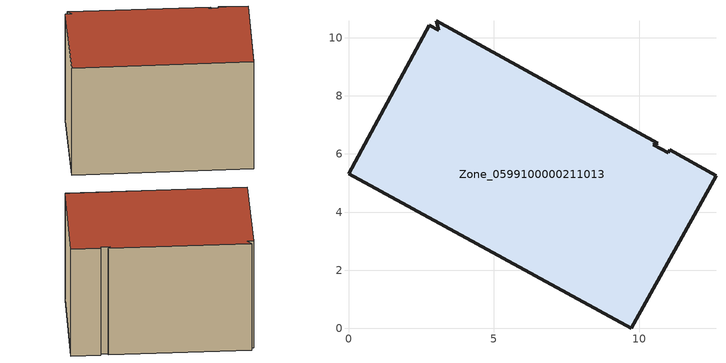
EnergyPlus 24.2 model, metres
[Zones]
Zone_0599100000211013
 floor ground (C_G): 10.64,6.37 10.49,6.32 11,6.05 11.04,6.14 12.64,5.26 9.72,0 0,5.32 2.77,10.43 3.11,10.25 3.02,10.59 z0
 wall outside (C_F): 9.72,0 12.64,5.26 11.04,6.14 11,6.05 10.49,6.32 10.64,6.37 3.02,10.59 3.11,10.25 2.77,10.43 0,5.32 9.72,0 z0:7.86
 roof outside (C_R): 3.02,10.59 3.11,10.25 2.77,10.43 0,5.32 9.72,0 12.64,5.26 11.04,6.14 11,6.05 10.49,6.32 10.64,6.37 z7.86
[BUILDING]
Pand.0599100000211013: North Axis=0; Terrain=City; Loads Convergence Tolerance Value=0.04; Temperature Convergence Tolerance Value=0.4; Solar Distribution=FullExterior; Maximum Number of Warmup Days=25; Minimum Number of Warmup Days=1
[Site:Location]
Rotterdam.The.Hague.AP_ZH_NLD Design_Conditions: Latitude=51.96; Longitude=4.45; Time Zone=1; Elevation=-4.5
[SITE:GROUNDTEMPERATURE:BUILDINGSURFACE]
18, 18, 18, 18, 18, 18, 18, 18, 18, 18, 18, 18
[MATERIAL] Thermal Absorptance=0.9; Solar Absorptance=0.7; Visible Absorptance=0.7
Name | Roughness | Thickness | Conductivity | Density | Specific Heat
G.TC.1946 | MediumSmooth | 0.15 | 1 | 540 | 1210
F.TC.1946 | Rough | 0.3 | 0.857143 | 1920 | 840
R.TC.1946 | MediumRough | 0.2 | 0.909091 | 1500 | 1000
[CONSTRUCTION]
C_G: G.TC.1946
C_F: F.TC.1946
C_R: R.TC.1946
[ZONE]
Zone_0599100000211013: Type=1; Multiplier=1; Ceiling Height=Autocalculate; Volume=Autocalculate; Floor Area=autocalculate; Part of Total Floor Area=Yes
[ZONEINFILTRATION:DESIGNFLOWRATE]
Infil_Zone_0599100000211013: Zone or ZoneList or Space or SpaceList=Zone_0599100000211013; Schedule=AlwaysOn; Design Flow Rate Calculation Method=Flow/Area; Flow Rate per Floor Area=0.003; Constant Term Coefficient=1; Temperature Term Coefficient=0; Velocity Term Coefficient=0; Velocity Squared Term Coefficient=0
[HVACTEMPLATE:ZONE:IDEALLOADSAIRSYSTEM]
Zone_0599100000211013: Maximum Heating Supply Air Temperature=50; Minimum Cooling Supply Air Temperature=13; Maximum Heating Supply Air Humidity Ratio=0.0156; Minimum Cooling Supply Air Humidity Ratio=0.0077; Heating Limit=NoLimit; Cooling Limit=NoLimit; Dehumidification Control Type=ConstantSensibleHeatRatio; Cooling Sensible Heat Ratio=0.7; Dehumidification Setpoint=60; Humidification Control Type=None; Humidification Setpoint=30; Outdoor Air Method=None; Outdoor Air Flow Rate per Person=0.00944; Outdoor Air Flow Rate per Zone Floor Area=0; Outdoor Air Flow Rate per Zone=0; Demand Controlled Ventilation Type=None; Outdoor Air Economizer Type=NoEconomizer; Heat Recovery Type=None; Sensible Heat Recovery Effectiveness=0.7; Latent Heat Recovery Effectiveness=0.65
[ZONECONTROL:THERMOSTAT]
ThermostatControl_Zone_0599100000211013: Zone or ZoneList=Zone_0599100000211013; Control Type Schedule=DualSetpointControlType; Control 1=Thermostat_Zone_0599100000211013; Temperature Difference Between Cutout And Setpoint=0
[THERMOSTATSETPOINT:DUALSETPOINT]
Thermostat_Zone_0599100000211013: Heating Setpoint Temperature Schedule=HeatingSetpoint_Zone_0599100000211013; Cooling Setpoint Temperature Schedule=CoolingSetpoint_Zone_0599100000211013
[SCHEDULE:COMPACT]
HeatingSetpoint_Zone_0599100000211013: Through: 12/31, For: AllDays, Until: 24:00, 21
CoolingSetpoint_Zone_0599100000211013: Through: 12/31, For: AllDays, Until: 24:00, 24
DualSetpointControlType: Through: 12/31, For: AllDays, Until: 24:00, 4
AlwaysOn: Through: 12/31, For: AllDays, Until: 24:00, 1
